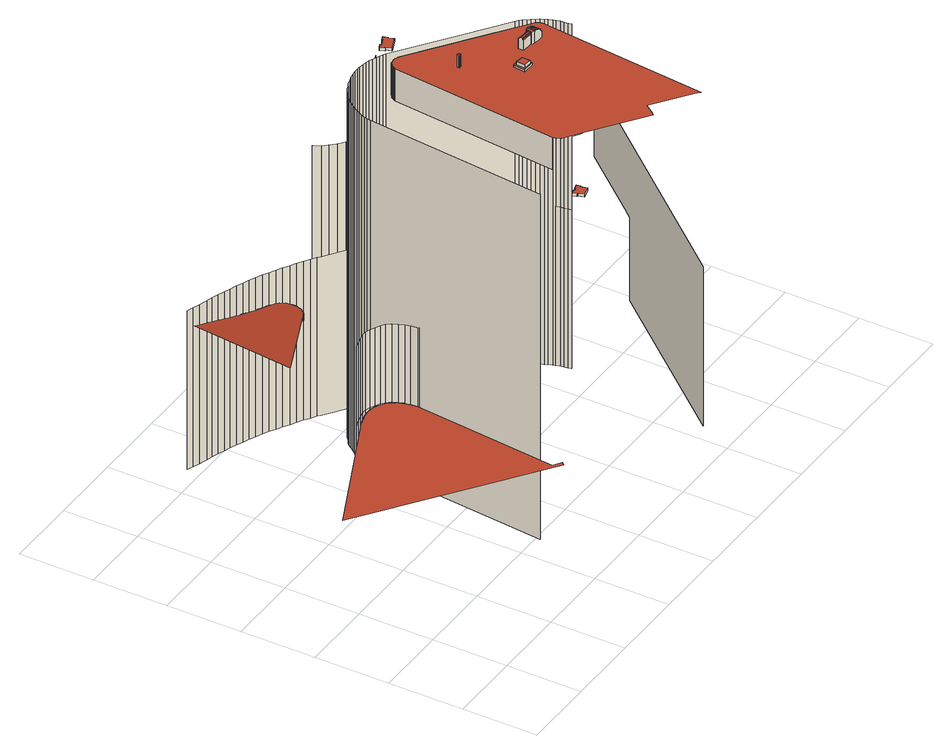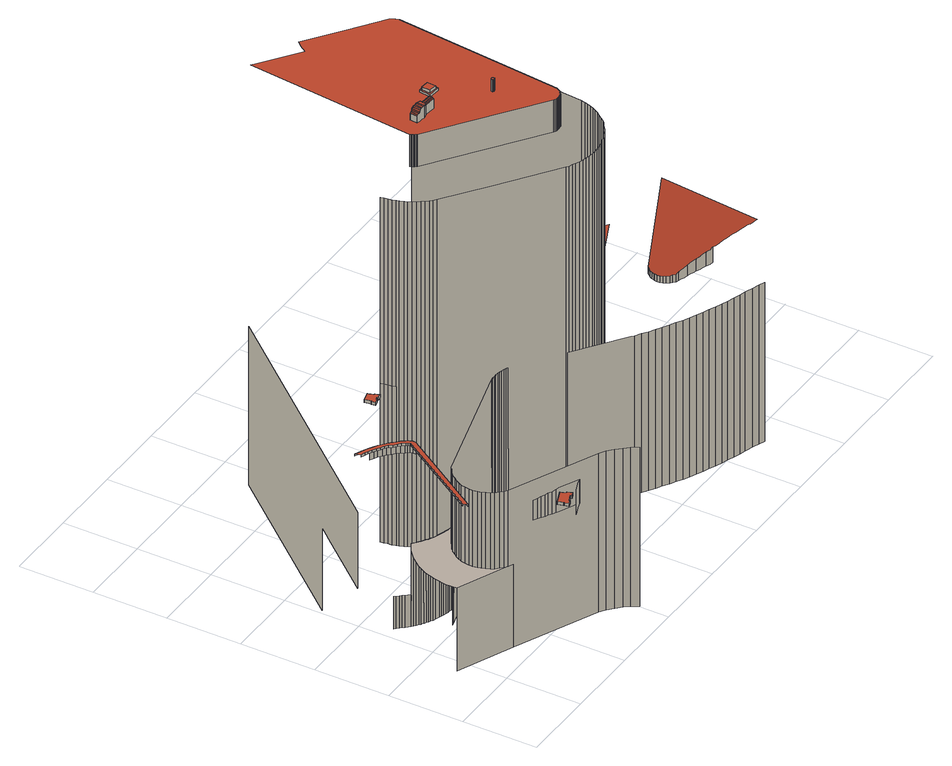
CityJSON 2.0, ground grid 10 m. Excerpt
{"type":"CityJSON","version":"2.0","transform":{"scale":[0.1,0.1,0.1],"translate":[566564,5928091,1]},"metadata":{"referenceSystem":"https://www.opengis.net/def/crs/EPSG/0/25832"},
"CityObjects":{
"building1":{"type":"Building","attributes":{"Grundfläche 2D":"8619.671251","Grundhöhe NN":"1.029"},"children":["building1-1","building1-2","building1-3","building1-4","building1-5","building1-6","building1-7","building1-8"],"geometry":[{"type":"MultiSurface","lod":"3","boundaries":[[[0,1,2,3,4,5]],[[6,7,8,9]],[[10,11,12,13]],[[14,15,9,8,7,6]],[[11,16,17,12]],[[18,19,7,6]],[[0,20,21,22,23,24,25,26,27,28,29,30,31,32,33,34,35,36,37,38,39,40,41,42,43,44,45,46,47,48,49,50,51,52,53,54,55,56,57,2,1]],[[58,14,6,7,19,18]],[[59,60,61,3,2,57,56,55]],[[62,63,64,16,11,10,65,66,67,68,69,70,71,72,73,74,75,76,77,78]],[[16,64,79,17]],[[80,81,19,18]],[[82,58,18,19,81,80]],[[64,63,83,79]],[[84,85,86,87]],[[88,89,90,59,55,54,53,52]],[[91,92,81,80]],[[93,82,80,81,92,91]],[[63,62,94,83]],[[85,95,96,86]],[[97,98,92,91]],[[99,93,91,92,98,97]],[[34,100,101,35]],[[94,62,78,102]],[[103,104,105,88,52,51,50,49]],[[101,106,36,35]],[[107,108,98,97]],[[109,110,111,112,113,114,115,116,117,118]],[[119,99,97,98,108,107]],[[78,77,120,102]],[[36,106,121,37]],[[96,95,122,123,124,125]],[[121,126,38,37]],[[48,127,103,49]],[[128,129,108,107]],[[77,76,130,120]],[[131,119,107,108,129,128]],[[38,126,132,39]],[[47,133,127,48]],[[39,132,134,40]],[[130,76,75,135]],[[123,136,137,124]],[[40,134,138,41]],[[139,140,129,128]],[[141,133,47,46]],[[142,71,70,143]],[[135,75,74,144]],[[145,131,128,129,140,139]],[[146,72,71,142]],[[41,138,147,42]],[[148,73,72,146]],[[144,74,73,148]],[[149,141,46,45]],[[147,150,43,42]],[[151,149,45,44]],[[150,151,44,43]],[[152,153,140,139]],[[154,145,139,140,153,152]],[[155,156,157,158,115,159]],[[159,115,158,157]],[[160,161,153,152]],[[162,154,152,153,161,160]],[[156,163,164,165,158,157]],[[157,158,165,164]],[[166,167,161,160]],[[168,162,160,161,167,166]],[[163,168,166,167,165,164]],[[164,165,167,166]],[[136,169,170,137]],[[169,171,172,170]],[[112,173,155,159,115,114,113]],[[171,174,175,172]],[[174,176,177,175]],[[111,178,179,180,113,112]],[[112,113,180,179]],[[178,181,182,183,180,179]],[[179,180,183,182]],[[176,184,185,177]],[[181,186,187,188,183,182]],[[182,183,188,187]],[[186,189,190,191,188,187]],[[187,188,191,190]],[[192,193,194,195]],[[184,196,197,185]],[[189,198,199,200,191,190]],[[190,191,200,199]],[[198,201,202,203,200,199]],[[199,200,203,202]],[[196,204,205,197]],[[201,206,207,208,203,202]],[[202,203,208,207]],[[206,209,210,211,208,207]],[[204,212,213,205]],[[207,208,211,210]],[[209,214,215,216,211,210]],[[210,211,216,215]],[[212,217,218,213]],[[214,219,220,221,216,215]],[[215,216,221,220]],[[217,222,223,218]],[[219,224,225,226,221,220]],[[220,221,226,225]],[[224,227,228,229,226,225]],[[222,230,231,223]],[[232,192,195,233]],[[225,226,229,228]],[[234,232,233,235]],[[236,234,235,237]],[[238,239,236,237]],[[227,240,241,242,229,228]],[[228,229,242,241]],[[230,243,244,231]],[[245,239,238,246]],[[247,245,246,248]],[[249,250,247,248]],[[240,251,252,253,242,241]],[[241,242,253,252]],[[243,254,255,244]],[[256,250,249,257]],[[258,256,257,259]],[[260,261,258,259]],[[251,262,263,264,253,252]],[[252,253,264,263]],[[265,266,261,260]],[[254,267,268,255]],[[269,266,265,270]],[[195,194,271,272,273,274,275,276,277,278,279,280,281,282,283,284,285,286,287,288,289,290,291,292,293,270,265,260,259,257,249,248,246,238,237,235,233]],[[293,294,269,270]],[[262,295,296,297,264,263]],[[263,264,297,296]],[[267,298,299,268]],[[295,300,301,302,297,296]],[[296,297,302,301]],[[298,303,304,299]],[[300,305,306,307,302,301]],[[301,302,307,306]],[[305,308,309,310,307,306]],[[306,307,310,309]],[[308,311,312,313,310,309]],[[309,310,313,312]],[[303,314,315,316,317,304]],[[311,318,319,320,313,312]],[[312,313,320,319]],[[319,318,321,322,323,324,325,326,320]],[[324,327,319,320,326,325]],[[328,325,324,323,322,329,330,331]],[[324,325,328,331]],[[330,329,332,333,334,335,328,331]],[[331,328,335,334]],[[333,332,336,337,338,339,335,334]],[[334,335,339,338]],[[340,341,339,338,337,336,342,343]],[[338,339,341,340]],[[344,341,340,343,342,345,346,347]],[[340,341,344,347]],[[291,348,294,293,292]],[[349,350,344,347,346,345,351,352]],[[349,347,344,350]],[[316,350,349,352,351,353,354,315]],[[315,349,350,316]],[[353,355,356,357,358,359,316,315,354]],[[360,348,291,290]],[[289,361,360,290]],[[362,361,289,288]],[[363,362,288,287]],[[364,284,283,365]],[[286,366,363,287]],[[364,367,285,284]],[[285,367,366,286]],[[368,369,370,359]],[[369,371,372,370]],[[371,373,374,372]],[[373,375,376,374]],[[375,377,378,376]],[[377,379,380,378]],[[379,381,382,380]],[[381,383,384,382]],[[383,385,386,384]],[[387,368,359,358,357]],[[356,388,389,390,358,357]],[[357,358,390,389]],[[388,391,392,393,390,389]],[[389,390,393,392]],[[391,394,395,396,393,392]],[[392,393,396,395]],[[394,397,398,399,396,395]],[[395,396,399,398]],[[397,400,401,402,399,398]],[[398,399,402,401]],[[400,403,404,405,402,401]],[[401,402,405,404]],[[406,407,408,409]],[[403,410,411,412,405,404]],[[413,414,409,408,407,406]],[[404,405,412,411]],[[415,416,407,406]],[[410,417,418,419,412,411]],[[420,413,406,407,416,415]],[[411,412,419,418]],[[421,422,416,415]],[[417,423,424,425,419,418]],[[426,420,415,416,422,421]],[[418,419,425,424]],[[427,428,422,421]],[[423,429,427,428,425,424]],[[429,426,421,422,428,427]],[[424,425,428,427]],[[430,431,432,433]],[[434,430,433,435]],[[436,434,435,437]],[[385,438,439,440,441,386]],[[442,436,437,443]],[[444,442,443,445]],[[446,447,448,449]],[[450,446,449,451]],[[447,452,453,448]],[[452,454,455,453]],[[454,456,457,455]],[[456,458,459,457]],[[458,460,461,459]],[[460,462,463,461]],[[462,464,465,463]],[[466,467,468,469,470,471,472,473,474,475,476,477,478,450,451,479,480,481,482,483,484,485,486,487,488,489,490,491]],[[464,492,493,465]],[[492,494,495,493]],[[494,496,497,495]],[[496,498,499,497]],[[498,500,501,499]],[[502,503,504,505]],[[505,504,506,507]],[[508,509,503,502]],[[500,510,511,501]],[[507,506,512,513]],[[514,515,516,517,518,519,520,521]],[[513,512,522,523]],[[510,524,525,511]],[[523,522,526,527]],[[527,526,528,529]],[[524,530,531,525]],[[529,528,532,533]],[[530,534,535,531]],[[534,536,537,535]],[[533,532,538,539]],[[466,491,441,440]],[[536,540,541,537]],[[542,444,445,543,544,545]],[[539,538,546,547]],[[540,548,549,541]],[[550,551,552,553,554,555,556,557,558,548,540,536,534,530,524,510,500,498,496,494,492,464,462,460,458,456,454,452,447,446,450,478,477,476,475,474,473,472,471,470,469,468,467,466,440,439,559,560,561,562,563,564,565,566,567,568,569,570,571,572,573,574,575,545,544,576,577,578]],[[438,579,559,439]],[[548,558,580,581,549]],[[547,546,582,583]],[[558,557,584,580]],[[583,582,585,586]],[[557,556,587,584]],[[579,588,560,559]],[[556,555,589,587]],[[589,555,554,590,591]],[[588,592,561,560]],[[590,593,594,591]],[[593,595,596,594]],[[592,597,562,561]],[[595,598,599,596]],[[598,600,601,599]],[[602,590,554,553]],[[600,603,604,601]],[[597,605,563,562]],[[605,606,564,563]],[[606,607,565,564]],[[608,542,545,575]],[[607,609,566,565]],[[610,608,575,574]],[[609,611,567,566]],[[612,610,574,573]],[[611,613,568,567]],[[614,612,573,572]],[[613,615,569,568]],[[616,614,572,571]],[[615,617,570,569]],[[617,616,571,570]],[[618,619,620,621,622,623]],[[621,624,625,626,627,622]],[[628,629,576,544,543]],[[626,625,630,631]],[[631,630,632,633]],[[633,632,634,635]],[[635,634,636,637]],[[637,636,638,639]],[[639,638,640,641]]],"semantics":{"surfaces":[{"type":"WallSurface"},{"type":"RoofSurface"},{"type":"OuterCeilingSurface"}],"values":[0,0,0,0,0,0,1,0,0,1,0,0,0,0,0,0,0,0,0,0,0,0,0,0,0,0,0,0,0,0,0,0,0,0,0,0,0,0,0,0,0,0,0,0,0,0,0,0,0,0,0,0,0,0,0,0,0,0,0,0,0,0,0,0,0,0,0,0,0,0,0,0,0,0,0,0,0,0,0,0,0,0,0,0,0,0,0,0,0,0,0,0,0,0,0,0,0,0,0,0,0,0,0,0,0,0,0,0,0,0,0,0,0,0,0,0,0,0,0,0,0,0,0,0,0,0,1,0,0,0,0,0,0,0,0,0,0,0,0,0,0,0,0,0,0,0,0,0,0,0,0,0,0,0,0,0,0,0,0,0,0,0,0,0,0,0,0,0,0,0,0,0,0,0,0,0,0,0,0,0,0,0,0,0,0,0,0,0,0,0,0,0,0,0,0,0,0,0,0,0,0,0,0,0,0,0,0,0,0,0,0,0,0,0,0,0,0,0,0,0,0,0,0,0,0,0,0,0,0,0,0,0,0,0,0,0,0,0,0,0,0,0,0,0,0,0,0,0,2,0,0,0,0,0,0,0,0,0,0,0,0,0,0,0,0,0,0,0,0,0,0,0,0,0,0,0,0,0,0,0,0,0,0,0,0,0,0,0,0]}}]},
"building1-1":{"type":"BuildingInstallation","parents":["building1"],"geometry":[{"type":"MultiSurface","lod":"3","boundaries":[[[642,643,644,645,646,647,648,649,650,651,652,653,654,655]],[[646,645,656,657]],[[645,644,658,656]],[[647,646,657,659]],[[648,647,659,660]],[[649,648,660,661]],[[650,649,661,662]],[[651,650,662,663]],[[652,651,663,664]],[[653,652,664,665]],[[654,653,665,666]],[[655,654,666,667]],[[642,655,667,668]],[[643,642,668,669]],[[644,643,669,658]]],"semantics":{"surfaces":[{"type":"RoofSurface"},{"type":"WallSurface"}],"values":[0,1,1,1,1,1,1,1,1,1,1,1,1,1,1]}}]},
"building1-2":{"type":"BuildingInstallation","parents":["building1"],"geometry":[{"type":"MultiSurface","lod":"3","boundaries":[[[670,671,672,673],[674,675,676,677]],[[673,672,678,679]],[[670,673,679,680]],[[671,670,680,681]],[[672,671,681,678]]],"semantics":{"surfaces":[{"type":"RoofSurface"},{"type":"WallSurface"}],"values":[0,1,1,1,1]}}]},
"building1-3":{"type":"BuildingInstallation","parents":["building1"],"geometry":[{"type":"MultiSurface","lod":"3","boundaries":[[[682,683,684,685]],[[684,677,676,685]],[[682,685,676,675]],[[683,682,675,674]],[[684,683,674,677]]],"semantics":{"surfaces":[{"type":"RoofSurface"},{"type":"WallSurface"}],"values":[0,1,1,1,1]}}]},
"building1-4":{"type":"BuildingInstallation","parents":["building1"],"geometry":[{"type":"MultiSurface","lod":"3","boundaries":[[[686,687,688,689]],[[690,687,686,691]],[[692,690,691,693]],[[694,692,693,695]],[[696,694,695,697]],[[698,696,697,699]],[[700,698,699,701]],[[702,700,701,703]],[[704,705,689,688]],[[706,707,702,703]],[[707,708,709,710,711,712,704,688,687,690,692,694,696,698,700,702]]],"semantics":{"surfaces":[{"type":"RoofSurface"},{"type":"WallSurface"}],"values":[0,0,0,0,0,0,0,0,1,1,1]}}]},
"building1-5":{"type":"BuildingInstallation","parents":["building1"],"geometry":[{"type":"MultiSurface","lod":"3","boundaries":[[[713,714,715,716]],[[717,718,715,714]],[[719,720,721,722,723,724,725,726,727,728]],[[726,725,729,730]],[[729,731,732,730]],[[731,733,734,732]],[[733,735,736,734]],[[737,738,736,735]],[[737,713,716,738]],[[739,740,727,726]],[[741,742,743,744,745,739,726,730,732,734,736,738,716,715,718]],[[706,703,728,727,740]],[[703,701,728]],[[701,699,697,695,693,691,686,723,722,721,720,719,728]],[[686,689,723]],[[746,724,723,689,705]],[[746,747,725,724]],[[747,748,749,750,751,752,753,754,755,717,714,713,737,735,733,731,729,725]],[[755,741,718,717]]],"semantics":{"surfaces":[{"type":"RoofSurface"},{"type":"WallSurface"}],"values":[0,0,0,0,0,0,0,0,0,1,1,1,1,1,1,1,1,1,1]}}]},
"building1-6":{"type":"BuildingInstallation","parents":["building1"],"geometry":[{"type":"MultiSurface","lod":"3","boundaries":[[[756,757,758,759,760,761,762,763,764,765,766,767]],[[760,759,768,769]],[[761,760,769,770]],[[770,771,762,761]],[[763,762,771,772]],[[764,763,772,773]],[[765,764,773,774]],[[774,775,766,765]],[[775,776,767,766]],[[756,767,776,777]],[[757,756,777,778]],[[778,779,758,757]],[[759,758,779,768]]],"semantics":{"surfaces":[{"type":"RoofSurface"},{"type":"WallSurface"}],"values":[0,1,1,1,1,1,1,1,1,1,1,1,1]}}]},
"building1-7":{"type":"BuildingInstallation","parents":["building1"],"geometry":[{"type":"MultiSurface","lod":"3","boundaries":[[[780,781,782,783,784,785,786,787,788,789,790,791,792,793,794,795,796,797,798,799,800,801,802,803,804,805,806,807,808,809,810,811,812,813,814]],[[815,816,508,797,796,795]],[[508,502,798,797]],[[502,505,799,798]],[[505,507,800,799]],[[507,513,801,800]],[[513,523,802,801]],[[523,527,803,802]],[[527,529,804,803]],[[529,533,805,804]],[[533,539,806,805]],[[539,547,807,806]],[[547,583,808,807]],[[583,586,809,808]],[[586,817,810,809]],[[817,818,811,810]],[[818,819,812,811]],[[814,813,820,821]],[[780,814,821,822]],[[781,780,822,823]],[[782,781,823,824]],[[783,782,824,825]],[[784,783,825,826]],[[785,784,826,827]],[[786,785,827,828]],[[787,786,828,829]],[[788,787,829,830]],[[789,788,830,831]],[[790,789,831,832]],[[791,790,832,833]],[[792,791,833,834]],[[793,792,834,835]],[[836,794,793,835]]],"semantics":{"surfaces":[{"type":"RoofSurface"},{"type":"WallSurface"}],"values":[0,1,1,1,1,1,1,1,1,1,1,1,1,1,1,1,1,1,1,1,1,1,1,1,1,1,1,1,1,1,1,1,1]}}]},
"building1-8":{"type":"BuildingInstallation","parents":["building1"],"geometry":[{"type":"MultiSurface","lod":"3","boundaries":[[[837,838,839,840,841,842,843,844,845,846,847,848]],[[849,850,839,838]],[[850,851,840,839]],[[851,852,841,840]],[[853,842,841,852]],[[853,854,843,842]],[[844,843,854,855]],[[855,856,845,844]],[[856,857,846,845]],[[857,858,847,846]],[[858,859,848,847]],[[859,860,837,848]],[[860,849,838,837]]],"semantics":{"surfaces":[{"type":"RoofSurface"},{"type":"WallSurface"}],"values":[0,1,1,1,1,1,1,1,1,1,1,1,1]}}]}
},
"vertices":[
[141,446,250],[146,445,249],[151,443,248],[151,443,228],[146,445,228],[141,446,228],[190,314,116],[190,314,0],[183,312,0],[183,312,116],[185,307,119],[192,309,119],[192,309,116],[185,307,116],[190,314,228],[183,312,228],[199,311,119],[199,311,116],[198,316,116],[198,316,0],[137,448,251],[132,450,252],[127,451,253],[123,453,254],[118,455,255],[114,457,256],[109,459,257],[104,461,258],[100,463,259],[95,465,260],[91,467,260],[86,469,261],[82,471,262],[68,333,262],[195,391,239],[197,392,238],[199,394,238],[201,396,237],[203,398,237],[204,401,237],[205,404,237],[206,406,237],[206,409,237],[206,413,237],[205,417,237],[204,420,238],[201,424,238],[199,426,239],[196,429,239],[192,430,240],[188,431,241],[184,433,242],[179,434,243],[174,435,244],[169,437,245],[165,438,245],[160,440,246],[155,441,247],[198,316,228],[165,438,228],[160,440,228],[155,441,228],[218,311,119],[212,312,119],[206,312,119],[177,303,119],[9,227,119],[235,63,119],[238,67,119],[227,74,119],[247,268,119],[247,270,119],[246,277,119],[244,285,119],[242,291,119],[238,297,119],[235,302,119],[230,305,119],[224,309,119],[206,312,116],[206,318,116],[206,318,0],[206,318,228],[212,312,116],[144,518,228],[152,515,228],[152,515,0],[144,518,0],[179,434,228],[174,435,228],[169,437,228],[213,318,116],[213,318,0],[213,318,228],[218,311,116],[161,512,228],[161,512,0],[220,316,116],[220,316,0],[220,316,228],[195,391,228],[197,392,228],[224,309,116],[192,430,228],[188,431,228],[184,433,228],[199,394,228],[226,313,116],[226,313,0],[253,268,495],[256,298,495],[260,339,495],[260,339,228],[260,339,0],[256,298,0],[253,268,0],[235,95,0],[235,95,116],[235,95,495],[226,313,228],[230,305,116],[201,396,228],[169,509,228],[172,508,228],[172,508,0],[169,509,0],[203,398,228],[196,429,228],[233,310,116],[233,310,0],[235,302,116],[233,310,228],[204,401,228],[199,426,228],[205,404,228],[238,297,116],[180,506,228],[180,506,0],[206,406,228],[238,306,116],[238,306,0],[201,424,228],[247,270,116],[247,268,116],[242,291,116],[238,306,228],[246,277,116],[206,409,228],[244,285,116],[204,420,228],[206,413,228],[205,417,228],[243,300,116],[243,300,0],[243,300,228],[253,268,228],[252,270,228],[252,270,116],[252,270,0],[253,268,116],[246,293,116],[246,293,0],[246,293,228],[251,279,228],[251,279,116],[251,279,0],[249,286,116],[249,286,0],[249,286,228],[189,503,228],[189,503,0],[198,500,228],[198,500,0],[256,298,228],[206,497,228],[206,497,0],[215,494,228],[215,494,0],[261,344,495],[261,344,228],[261,344,0],[262,348,495],[262,348,228],[262,348,0],[223,490,228],[223,490,0],[264,353,495],[264,353,228],[264,353,0],[266,358,495],[266,358,228],[266,358,0],[308,334,495],[285,108,495],[285,108,541],[308,334,541],[232,487,228],[232,487,0],[268,362,495],[268,362,228],[268,362,0],[271,367,495],[271,367,228],[271,367,0],[240,483,228],[240,483,0],[274,371,495],[274,371,228],[274,371,0],[278,376,495],[278,376,228],[278,376,0],[249,479,228],[249,479,0],[281,380,495],[281,380,228],[281,380,0],[257,475,228],[257,475,0],[285,384,495],[285,384,228],[285,384,0],[265,470,228],[265,470,0],[290,387,495],[290,387,228],[290,387,0],[295,391,495],[295,391,228],[295,391,0],[273,466,228],[273,466,0],[309,336,495],[309,336,541],[310,338,495],[310,338,541],[311,340,495],[311,340,541],[312,341,541],[312,341,495],[300,394,495],[300,394,228],[300,394,0],[281,461,228],[281,461,0],[314,342,495],[314,342,541],[316,344,495],[316,344,541],[318,344,541],[318,344,495],[305,396,495],[305,396,228],[305,396,0],[289,457,228],[289,457,0],[320,345,495],[320,345,541],[322,345,495],[322,345,541],[324,345,541],[324,345,495],[310,399,495],[310,399,228],[310,399,0],[326,345,541],[326,345,495],[297,452,228],[297,452,0],[328,344,495],[328,344,541],[286,105,541],[286,103,541],[287,102,541],[288,100,541],[289,98,541],[290,97,541],[334,66,541],[383,30,541],[388,36,541],[395,46,541],[444,10,541],[450,5,541],[474,234,541],[473,235,541],[473,236,541],[473,237,541],[472,238,541],[472,239,541],[471,240,541],[470,241,541],[469,242,541],[417,280,541],[330,343,541],[330,343,495],[316,400,495],[316,400,228],[316,400,0],[304,447,228],[304,447,0],[321,402,495],[321,402,228],[321,402,0],[312,442,228],[312,442,0],[327,403,495],[327,403,228],[327,403,0],[333,404,495],[333,404,228],[333,404,0],[339,404,495],[339,404,228],[339,404,0],[315,439,228],[382,391,228],[382,391,0],[315,439,0],[344,404,495],[344,404,228],[344,404,0],[348,403,495],[350,403,495],[350,403,231],[350,403,228],[350,403,0],[348,403,0],[348,403,228],[355,402,0],[355,402,495],[355,402,231],[355,402,228],[360,401,495],[360,401,231],[360,401,228],[360,401,0],[365,399,495],[365,399,231],[365,399,228],[365,399,0],[370,397,228],[370,397,0],[370,397,495],[370,397,231],[374,395,0],[374,395,495],[374,395,231],[374,395,228],[469,242,495],[379,393,228],[379,393,0],[379,393,495],[379,393,231],[382,391,495],[382,391,231],[458,336,495],[514,295,495],[514,295,228],[514,295,0],[441,348,0],[470,241,495],[471,240,495],[472,239,495],[472,238,495],[473,235,495],[474,234,495],[473,237,495],[473,236,495],[441,348,228],[444,347,228],[444,347,0],[447,346,228],[447,346,0],[451,345,228],[451,345,0],[454,344,228],[454,344,0],[457,343,228],[457,343,0],[461,343,228],[461,343,0],[464,343,228],[464,343,0],[468,343,228],[468,343,0],[471,343,228],[471,343,0],[461,334,228],[518,292,495],[518,292,228],[518,292,0],[521,289,495],[521,289,228],[521,289,0],[524,285,495],[524,285,228],[524,285,0],[527,281,495],[527,281,228],[527,281,0],[530,277,495],[530,277,228],[530,277,0],[533,273,495],[533,273,228],[533,273,0],[543,240,228],[543,240,0],[544,236,0],[544,236,228],[535,268,495],[535,268,228],[535,268,0],[543,240,495],[544,236,495],[542,245,228],[542,245,0],[537,264,495],[537,264,228],[537,264,0],[542,245,495],[542,250,228],[542,250,0],[539,259,495],[539,259,228],[539,259,0],[542,250,495],[540,255,228],[540,255,0],[540,255,495],[504,551,228],[499,560,228],[499,560,0],[504,551,0],[510,544,228],[510,544,0],[517,537,228],[517,537,0],[645,392,228],[645,392,119],[642,392,119],[642,392,0],[525,530,228],[525,530,0],[533,525,228],[533,525,0],[588,375,119],[591,375,119],[591,375,0],[588,375,0],[591,376,119],[591,376,0],[594,376,119],[594,376,0],[597,376,119],[597,376,0],[604,377,119],[604,377,0],[607,377,119],[607,377,0],[610,376,119],[610,376,0],[614,376,119],[614,376,0],[617,376,119],[617,376,0],[639,391,119],[636,390,119],[631,388,119],[625,386,119],[618,384,119],[614,383,119],[612,383,119],[610,382,119],[608,381,119],[605,381,119],[603,380,119],[600,379,119],[594,377,119],[594,377,0],[600,379,0],[603,380,0],[605,381,0],[608,381,0],[610,382,0],[612,383,0],[614,383,0],[618,384,0],[625,386,0],[631,388,0],[636,390,0],[639,391,0],[620,375,119],[620,375,0],[623,375,119],[623,375,0],[626,374,119],[626,374,0],[630,373,119],[630,373,0],[633,372,119],[633,372,0],[643,339,242],[643,339,228],[644,336,228],[644,336,242],[645,333,228],[645,333,242],[643,343,242],[643,343,228],[636,371,119],[636,371,0],[647,331,228],[647,331,242],[694,247,119],[704,258,119],[707,261,119],[777,344,119],[777,344,228],[525,47,228],[525,47,0],[694,247,0],[650,327,228],[650,327,242],[642,369,119],[642,369,0],[654,323,228],[654,323,242],[658,319,228],[658,319,242],[645,368,119],[645,368,0],[662,315,228],[662,315,242],[648,366,119],[648,366,0],[651,365,119],[651,365,0],[666,312,228],[666,312,242],[653,363,119],[653,363,0],[650,472,228],[643,475,0],[643,475,119],[650,472,119],[671,308,228],[671,308,242],[656,361,119],[656,362,0],[710,396,119],[702,382,119],[692,369,119],[680,359,119],[669,352,119],[666,354,119],[664,356,119],[661,358,119],[659,360,119],[649,395,119],[654,398,119],[658,402,119],[661,406,119],[664,410,119],[667,415,119],[669,420,119],[670,425,119],[671,431,119],[671,436,119],[670,442,119],[669,447,119],[667,452,119],[665,457,119],[662,461,119],[658,465,119],[654,469,119],[717,443,119],[718,428,119],[715,412,119],[649,395,228],[659,360,0],[656,361,0],[675,306,228],[675,306,242],[661,358,0],[680,303,228],[680,303,242],[664,356,0],[654,398,228],[666,354,0],[669,352,46],[669,352,0],[658,402,228],[674,347,46],[674,347,0],[676,344,46],[676,344,0],[661,406,228],[678,342,46],[678,342,0],[681,339,46],[681,339,0],[680,359,46],[683,337,46],[683,337,0],[664,410,228],[667,415,228],[669,420,228],[654,469,228],[670,425,228],[658,465,228],[671,431,228],[662,461,228],[671,436,228],[665,457,228],[670,442,228],[667,452,228],[669,447,228],[650,564,262],[650,564,228],[638,559,228],[629,556,228],[629,556,262],[638,559,262],[655,544,228],[659,542,228],[659,542,261],[655,544,262],[717,443,0],[717,443,46],[664,540,228],[664,540,260],[668,537,228],[668,537,260],[672,535,228],[672,535,259],[676,532,228],[676,532,258],[680,530,228],[680,530,257],[685,527,228],[685,527,256],
[352,274,558],[351,274,558],[351,275,558],[350,275,558],[349,275,558],[348,274,558],[348,273,558],[348,272,558],[348,271,558],[349,271,558],[350,271,558],[351,271,558],[352,272,558],[352,273,558],[350,275,541],[349,275,541],[351,275,541],[348,274,541],[348,273,541],[348,272,541],[348,271,541],[349,271,541],[350,271,541],[351,271,541],[352,272,541],[352,273,541],[352,274,541],[351,274,541],
[382,218,544],[380,202,544],[396,201,544],[398,217,544],[383,204,544],[384,216,544],[395,214,544],[394,203,544],[396,201,541],[398,217,541],[382,218,541],[380,202,541],
[384,216,548],[383,204,548],[394,203,548],[395,214,548],
[431,224,556],[416,226,556],[416,225,555],[431,224,555],[416,226,557],[431,225,557],[416,227,557],[432,226,557],[416,228,558],[432,227,558],[416,229,557],[432,228,557],[416,230,557],[432,229,557],[416,231,556],[432,230,556],[416,232,555],[432,230,555],[416,225,541],[431,224,541],[432,230,541],[416,232,541],[416,231,541],[416,230,541],[416,228,541],[416,227,541],[416,226,541],
[446,220,553],[447,220,552],[449,230,552],[447,231,553],[449,220,550],[450,230,550],[432,229,558],[432,228,558],[432,226,558],[431,225,558],[431,224,558],[431,223,558],[435,221,558],[436,232,558],[432,231,558],[432,230,558],[437,221,558],[438,232,558],[439,221,557],[440,231,557],[441,220,557],[442,231,557],[443,220,556],[444,231,556],[445,220,555],[446,231,555],[436,232,541],[432,231,541],[450,230,541],[449,230,541],[446,231,541],[440,231,541],[438,232,541],[431,223,541],[435,221,541],[437,221,541],[439,221,541],[441,220,541],[443,220,541],[445,220,541],[446,220,541],[447,220,541],[449,220,541],
[568,250,232],[570,244,232],[571,244,232],[574,236,232],[586,239,232],[584,248,232],[585,248,232],[584,254,232],[578,252,232],[578,251,232],[575,250,232],[574,251,232],[574,236,228],[586,239,228],[584,248,228],[585,248,228],[584,254,228],[578,252,228],[578,251,228],[575,250,228],[574,251,228],[568,250,228],[570,244,228],[571,244,228],
[688,305,245],[683,307,245],[678,310,245],[674,313,245],[669,316,245],[665,319,245],[662,323,245],[658,327,245],[654,330,245],[651,334,245],[650,336,245],[649,338,245],[648,339,245],[649,341,245],[720,452,245],[717,458,245],[717,457,245],[643,343,245],[643,339,245],[644,336,245],[645,333,245],[647,331,245],[650,327,245],[654,323,245],[658,319,245],[662,315,245],[666,312,245],[671,308,245],[675,306,245],[680,303,245],[685,300,245],[690,298,245],[699,294,245],[697,301,245],[692,303,245],[717,458,242],[717,457,242],[685,300,242],[690,298,242],[699,294,242],[697,301,242],[692,303,242],[688,305,242],[683,307,242],[678,310,242],[674,313,242],[669,316,242],[665,319,242],[662,323,242],[658,327,242],[654,330,242],[651,334,242],[650,336,242],[649,338,242],[648,339,242],[649,341,242],[720,452,242],
[664,560,266],[667,552,266],[685,559,266],[682,567,266],[683,567,266],[681,573,266],[675,571,266],[676,570,266],[667,566,266],[666,568,266],[660,565,266],[663,559,266],[667,552,262],[685,559,262],[682,567,262],[683,567,262],[681,573,262],[675,571,262],[676,570,262],[667,566,262],[666,568,262],[660,565,262],[663,559,262],[664,560,262]
]}
